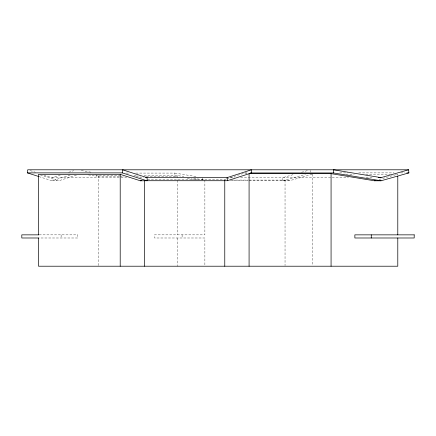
<?xml version="1.0" encoding="UTF-8"?>
<svg xmlns="http://www.w3.org/2000/svg" width="436" height="436" viewBox="0 0 436 436"><rect width="100%" height="100%" fill="white"/><g stroke="black" fill="none" stroke-linecap="round" stroke-linejoin="round"><path stroke-width="0.33" stroke-dasharray="2.18 1.64" d="M119.284 176.204L96.28 176.204L96.34 174.956M176.738 176.525L174.765 176.204L174.918 173.081L135.672 173.081M202.418 180.128L202.538 177.626M312.018 174.351L289.351 180.787L282.555 180.749L282.708 177.626L294.393 174.313M43.769 174.945L52.14 177.626L60.381 174.972M68.621 172.313L73.695 170.678M38.973 176.591L52.14 180.809L70.18 174.994M52.14 180.809L58.724 180.809L76.692 175.016M226.028 179.033L224.769 179.441L146.027 179.441M226.66 178.831L244.901 172.95L248.193 172.95M301.532 172.285L307.293 170.65M282.762 180.787L305.451 174.345M379.009 179.501L397.79 174.171L396.428 174.171M339.742 172.89L347.873 172.89M358.719 172.89L393.975 172.89M400.755 172.89L404.821 172.89M126.2 173.081L129.585 173.081M346.037 174.171L354.206 174.171M365.782 174.171L390.302 174.171M95.5 174.989L98.765 175.528L120.418 175.528M133.95 175.528L138.01 175.528M144.098 175.528L177.25 175.528L183.829 176.613M119.96 176.204L124.02 176.204M136.201 176.204L140.261 176.204M146.349 176.204L174.765 176.204M52.14 177.626L126.674 177.626M139.547 177.626L143.613 177.626M230.393 177.626L234.47 177.626M240.585 177.626L331.518 177.626M332.199 177.626L348.468 177.626M366.093 177.626L373.548 177.626M232.05 180.079L248.357 180.079M249.032 180.079L285.04 180.079L289.351 180.787M230.246 180.749L282.555 180.749M39.186 234.851L77.821 234.851L77.821 237.991L39.186 237.991M244.901 172.95L247.288 173.343M174.918 173.081L195.966 176.547M193.693 178.237L203.558 179.861M187.262 178.259L197.127 179.883M81.281 170.585L91.162 172.215M88.377 174.901L96.28 176.204M30.248 170.612L35.398 172.264M40.406 174.94L58.724 180.809M310.383 170.411L310.536 172.269M312.667 174.171L312.667 265.535M285.04 180.079L285.04 265.535M204.876 180.079L204.876 234.851L154.48 234.851L154.48 237.991L204.876 237.991L204.876 266.211M182.106 234.851L182.106 237.991M177.25 175.528L177.25 179.572M177.25 180.248L177.25 234.851M177.25 237.991L177.25 266.211M98.765 175.528L98.765 265.535M61.111 234.851L61.111 237.991"/><path stroke-width="0.65" d="M38.324 176.384L27.381 172.879L27.67 169.789L408.63 169.789L408.886 172.89L381.064 180.787L374.475 180.787L331.071 173.637L249.081 173.637L249.081 266.211M147.003 180.809L122.244 172.879L122.538 169.789L147.003 177.626L147.297 180.717L140.419 180.809L120.205 174.335L38.51 174.335L38.51 234.851M140.419 180.809L141.635 180.422M145.646 177.626L227.107 177.626L251.414 169.789L251.49 172.95L227.401 180.717L147.297 180.717M378.295 177.626L381.01 177.626L408.63 169.789M374.475 180.787L375.772 180.417M27.381 172.879L122.244 172.879M406.853 172.89L408.886 172.89M250.171 172.95L333.48 172.95L381.064 180.787M38.744 234.851L21.8 234.851L21.8 237.991L38.744 237.991M381.01 177.626L333.404 169.789L333.48 172.95M227.107 177.626L227.401 180.717M397.79 176.193L397.79 234.851M397.79 237.991L397.79 266.211L38.51 266.211L38.51 237.991M371.27 234.851L371.27 237.991M331.071 173.637L331.071 266.211M224.769 180.117L224.769 266.211M144.67 180.798L144.67 266.211M120.205 174.335L120.205 266.211M414.2 234.851L354.86 234.851L354.86 237.991L414.2 237.991L414.2 234.851"/></g></svg>
